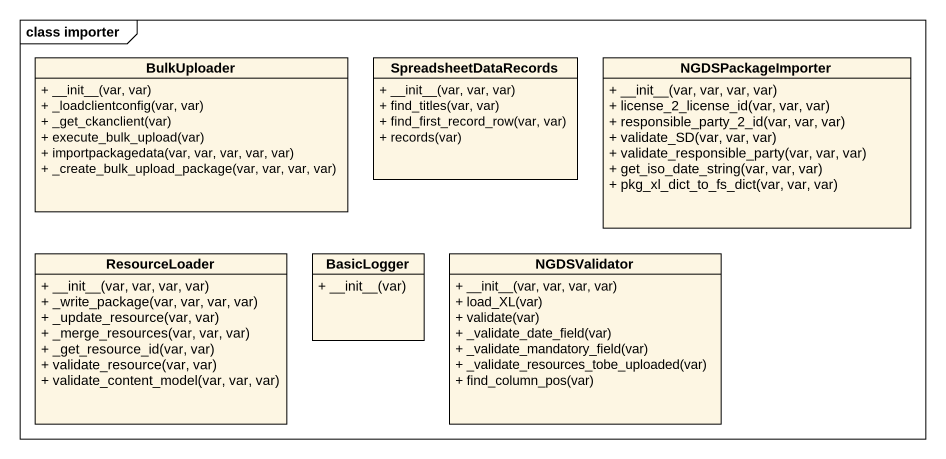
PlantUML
@startuml
mainframe class importer
hide circle
hide empty members
skinparam classAttributeIconSize 0
class BulkUploader {
  + ~__init~__(var, var)
  + _loadclientconfig(var, var)
  + _get_ckanclient(var)
  + execute_bulk_upload(var)
  + importpackagedata(var, var, var, var, var)
  + _create_bulk_upload_package(var, var, var, var)
}
class SpreadsheetDataRecords {
  + ~__init~__(var, var, var)
  + find_titles(var, var)
  + find_first_record_row(var, var)
  + records(var)
}
class NGDSPackageImporter {
  + ~__init~__(var, var, var, var)
  + license_2_license_id(var, var, var)
  + responsible_party_2_id(var, var, var)
  + validate_SD(var, var, var)
  + validate_responsible_party(var, var, var)
  + get_iso_date_string(var, var, var)
  + pkg_xl_dict_to_fs_dict(var, var, var)
}
class ResourceLoader {
  + ~__init~__(var, var, var, var)
  + _write_package(var, var, var, var)
  + _update_resource(var, var)
  + _merge_resources(var, var, var)
  + _get_resource_id(var, var)
  + validate_resource(var, var)
  + validate_content_model(var, var, var)
}
class BasicLogger {
  + ~__init~__(var)
}
class NGDSValidator {
  + ~__init~__(var, var, var, var)
  + load_XL(var)
  + validate(var)
  + _validate_date_field(var)
  + _validate_mandatory_field(var)
  + _validate_resources_tobe_uploaded(var)
  + find_column_pos(var)
}
@enduml
